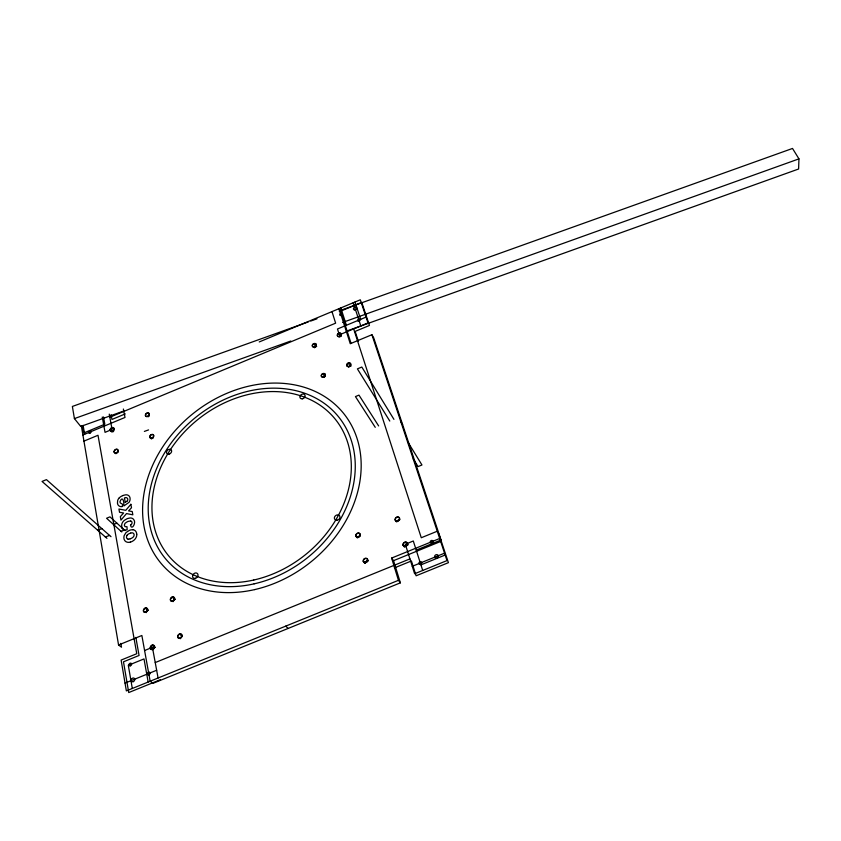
<?xml version="1.0" encoding="UTF-8"?>
<svg xmlns="http://www.w3.org/2000/svg" width="841" height="841" viewBox="0 0 841 841"><rect width="100%" height="100%" fill="white"/><g stroke="black" fill="none" stroke-linecap="round" stroke-linejoin="round"><path stroke-width="1.26" d="M339.186 310.855L792.516 148.447L798.95 158.865L798.603 168.999L346.387 331.175M259.249 341.94L360.295 299.806L367.99 322.933L339.322 334.865L337.472 328.999L366.045 317.099M339.407 311.675L361.756 302.361L369.441 325.456L355.144 331.407L358.382 341.393M109.835 417.231L335.633 323.165L331.985 311.612M125.288 413.898L111.969 419.449L111.075 414.634M82.902 434.986L125.004 417.451L123.375 409.02M83.942 441.126L98.008 435.27L136.757 653.709L121.125 660.08L126.36 690.892L398.445 580.322L400.369 582.845L153.03 683.334L150.15 681.231L141.866 635.491L118.56 644.994L81.335 425.746M441.42 541.162L439.675 538.492L391.622 558.067L393.556 560.653L441.42 541.162L373.719 337.851L371.911 334.729L350.266 343.717L339.06 308.658L340.952 311.811L350.949 343.065M144.589 650.524L152.421 647.328L158.087 678.004M437.257 531.228L421.278 537.746L353.651 328.905M416.211 550.119L440.285 540.311M155.238 662.561L409.935 558.897M394.418 567.896L411.428 560.968L416.106 575.791L448.411 562.671L438.655 533.383M125.036 683.113L156.657 670.256M412.269 566.298L444.553 553.168M420.931 564.868L445.173 555.018M160.368 679.696L128.736 692.553L123.48 661.814L139.07 655.465L135.853 637.404M363.932 562.219L368.495 560.558M105.346 536.957L109.582 535.433M121.03 531.302L124.489 530.061M144.379 431.412L148.563 429.909M97.63 530.198L101.908 528.653M113.472 524.49L116.973 523.228M308.311 321.914L72.379 406.445L74.407 418.597L80.747 426.45L123.995 410.934M310.781 321.031L316.952 318.823M74.407 418.597L290.786 341.025M342.707 322.418L798.95 158.865M130.397 542.119L130.733 542.014A9.262 7.159 -43.9 0 0 132.079 541.457L132.394 541.299A6.812 5.267 -44 0 0 136.841 534.371L136.757 534.077M130.155 538.881L129.346 539.081A3.774 2.912 -44 0 1 128 539.081M130.691 533.036L131.091 532.942A3.89 3.007 -44 0 1 132.626 532.9A3.101 2.397 -44 0 1 133.498 536.747A5.551 4.289 -43.9 0 1 130.155 538.755M130.534 520.957L128.126 521.431A12.836 9.913 -43.8 0 0 127.117 521.862L125.036 523.312L124.321 525.152L125.046 526.655L127.002 526.718L127.128 529.798A6.213 4.783 -43.6 0 1 121.871 527.906M118.56 644.994L121.493 647.202L120.841 643.365M152.021 645.215L154.849 647.433M145.157 608.127L147.963 610.44M179.438 634.04L182.161 636.311M172.1 597.099L174.802 599.465M106.954 538.366L42.05 481.441L46.434 479.622L111.012 536.695M121.787 531.985L106.565 518.256L109.961 516.858L125.109 530.618M285.761 626.114L288.116 628.448M114.113 451.943L115.911 453.751M110.118 430.235L111.906 432.064M149.761 437.141L151.485 438.981M363.27 561.389L364.626 563.102M355.859 536.074L357.225 537.83M403.091 545.157L404.342 546.913M395.186 520.001L396.447 521.798M322.797 373.625L324.794 376.631M313.788 343.633L315.785 346.692M375.254 427.333L355.449 396.584L358.97 395.123L378.639 425.935M348.216 363.07L350.119 366.119M389.793 421.057L357.404 368.873L361.819 367.044L393.935 419.354M413.225 458.808L418.051 466.587L421.961 464.978L408.295 442.723M338.797 333.215L340.721 336.326M400.8 421.583L402.587 424.537M130.46 525.089C131.68 531.144 136.452 522.513 133.856 519.801A5.855 4.51 -43.5 0 0 130.134 517.972L127.843 518.455A12.205 9.419 -43.7 0 0 126.76 518.886L124.289 520.379A5.908 4.552 -43.6 0 0 121.672 525.089L121.745 526.256A9.861 7.601 -43.5 0 0 121.903 527.055L122.124 527.738M371.911 334.729L447.023 560.579L414.613 573.751L405.32 544.253L413.299 540.994L422.708 570.461M354.986 302.014L360.684 319.328M353.209 302.76L360.821 325.919M340.826 307.922L346.397 325.278M393.556 560.653L400.369 582.845M391.622 558.067L398.445 580.322M109.256 414.108L112.084 429.415L105.041 432.348L102.266 417.02M125.246 502.319L124.447 497.988A2.859 2.187 -42.6 0 1 127.264 498.166A2.859 2.187 -42.6 0 1 127.39 500.9M103.517 416.947L104.831 424.211L83.816 432.968L82.565 425.672M148.163 682.03L144 658.923L128.305 665.315L132.3 688.485M83.112 425.378L84.636 434.334M122.082 506.492C124.289 502.603 119.485 504.432 119.979 501.678C121.861 496.6 124.132 498.976 123.848 505.956L128.957 502.413A5.687 4.352 -42.6 0 0 130.092 499.365L130.082 498.492A8.305 6.339 -42.7 0 0 129.945 497.63L129.871 497.388A5.855 4.478 -42.6 0 0 127.664 495.055A6.076 4.647 -42.6 0 0 125.772 494.823L123.49 495.307A11.932 9.135 -42.8 0 0 122.765 495.591M127.086 535.181A5.635 4.352 -44.1 0 1 130.681 533.173M127.979 539.123A3.101 2.397 -44 0 1 127.138 535.244M132.878 529.819A7.601 5.876 -44 0 0 129.451 530.345L126.045 532.521L124.216 535.517A7.937 6.139 -44 0 0 124.121 539.302L124.216 539.565A6.865 5.309 -44 0 0 130.397 542.098M132.941 529.651A6.938 5.361 -44 0 1 136.673 534.109M130.797 521A2.639 2.029 -43.5 0 1 132.037 522.839A2.639 2.029 -43.5 0 1 130.492 525.183M127.222 500.858A3.48 2.66 -42.6 0 1 125.246 502.266M122.05 506.671A6.234 4.762 -42.7 0 1 117.456 503.36M117.582 503.317A9.756 7.464 -42.6 0 1 117.488 502.624L117.645 500.668A5.277 4.026 -42.7 0 1 118.854 498.335M118.802 498.293A7.979 6.097 -42.7 0 1 122.775 495.643M323.985 377.146A2.218 1.756 -32.8 0 1 325.089 376.526M314.502 347.796A2.176 1.703 -32.1 0 1 316.679 346.503M348.91 367.118A2.218 1.766 -31.5 0 1 351.181 365.93M339.922 336.831A2.176 1.703 -30.9 0 1 341.015 336.221M357.856 537.777A2.407 2.039 -38.5 0 1 360.411 535.622M397.015 521.777A2.397 2.05 -35.8 0 1 399.885 519.643M365.257 562.997A2.439 2.081 -39.7 0 1 368.001 560.821M404.889 547.007A2.428 2.103 -36.9 0 1 408.274 544.789M173.046 601.672A2.428 1.945 -46.5 0 1 175.285 599.328M146.187 612.658A2.439 1.934 -47.3 0 1 148.436 610.303M180.352 638.74A2.481 2.008 -48.3 0 1 182.003 636.374M153.051 649.704A2.491 1.987 -49.1 0 1 155.175 647.328M152.61 438.529A2.229 1.693 -39.7 0 1 153.483 437.604M117.383 452.879A2.229 1.682 -40.9 0 1 118.118 452.248M148.384 416.768A2.197 1.661 -39 0 1 149.214 416.022M112.957 431.906A2.208 1.65 -40.2 0 1 113.093 431.633M113.588 431.012A2.208 1.65 -40.2 0 1 113.966 430.718M130.87 504.295L125.772 510.319L118.938 509.026L119.538 512.316L123.627 512.968L120.326 516.658L120.957 520.127L126.518 513.578L132.846 514.818L132.226 511.517L128.578 510.918L131.511 507.733L130.87 504.295M254.686 589.594A118.129 94.707 -39.4 0 0 345.115 415.338A118.129 94.707 -39.4 0 0 155.858 458.608A118.129 94.707 -39.4 0 0 254.686 589.594M254.129 583.843A111.895 89.703 -39.4 0 0 340.174 418.892A111.895 89.703 -39.4 0 0 160.894 459.491A111.895 89.703 -39.4 0 0 254.129 583.843M195.554 578.272A3.017 2.418 -44.9 0 0 197.509 573.625A3.017 2.418 -44.9 0 0 192.789 575.118A3.017 2.418 -44.9 0 0 195.554 578.272M169.115 454.098A2.817 2.166 -39.9 0 0 171.27 449.967A2.817 2.166 -39.9 0 0 166.812 451.123A2.817 2.166 -39.9 0 0 169.115 454.098M302.308 398.823A2.796 2.218 -34.2 0 0 304.852 394.934A2.796 2.218 -34.2 0 0 300.321 395.543A2.796 2.218 -34.2 0 0 302.308 398.823M337.209 520.201A2.986 2.491 -38.2 0 0 339.575 515.806A2.986 2.491 -38.2 0 0 334.718 516.679A2.986 2.491 -38.2 0 0 337.209 520.201M152.726 649.284A2.281 1.819 -49 0 0 153.998 645.688A2.281 1.819 -49 0 0 150.528 647.023A2.281 1.819 -49 0 0 152.726 649.284M180.195 638.088A2.271 1.829 -48.2 0 0 181.425 634.513A2.271 1.829 -48.2 0 0 177.945 635.849A2.271 1.829 -48.2 0 0 180.195 638.088M172.826 601.01A2.229 1.777 -46.4 0 0 174.055 597.541A2.229 1.777 -46.4 0 0 170.628 598.855A2.229 1.777 -46.4 0 0 172.826 601.01M145.84 612.048A2.229 1.766 -47.2 0 0 147.091 608.569A2.229 1.766 -47.2 0 0 143.685 609.883A2.229 1.766 -47.2 0 0 145.84 612.048M151.779 438.003A2.029 1.545 -39.7 0 0 153.346 435.049A2.029 1.545 -39.7 0 0 150.14 435.89A2.029 1.545 -39.7 0 0 151.779 438.003M147.364 416.4A2.008 1.514 -39 0 0 148.92 413.499A2.008 1.514 -39 0 0 145.756 414.34A2.008 1.514 -39 0 0 147.364 416.4M112.074 431.086A2.018 1.503 -40.1 0 0 113.672 428.174A2.018 1.503 -40.1 0 0 110.518 428.994A2.018 1.503 -40.1 0 0 112.074 431.086M116.09 452.815A2.039 1.535 -40.9 0 0 117.698 449.851A2.039 1.535 -40.9 0 0 114.513 450.681A2.039 1.535 -40.9 0 0 116.09 452.815M323.186 377.041A2.029 1.598 -32.7 0 0 325.015 374.245A2.029 1.598 -32.7 0 0 321.714 374.697A2.029 1.598 -32.7 0 0 323.186 377.041M405.415 546.251A2.218 1.913 -36.8 0 0 407.107 542.929A2.218 1.913 -36.8 0 0 403.449 543.57A2.218 1.913 -36.8 0 0 405.415 546.251M365.551 562.492A2.229 1.903 -39.6 0 0 367.286 559.16A2.229 1.903 -39.6 0 0 363.648 559.791A2.229 1.903 -39.6 0 0 365.551 562.492M358.108 537.136A2.197 1.861 -38.4 0 0 359.832 533.877A2.197 1.861 -38.4 0 0 356.248 534.519A2.197 1.861 -38.4 0 0 358.108 537.136M397.33 521.084A2.197 1.871 -35.8 0 0 399.233 517.919A2.197 1.871 -35.8 0 0 395.617 518.319A2.197 1.871 -35.8 0 0 397.33 521.084M348.51 366.497A2.018 1.608 -31.4 0 0 350.518 363.796A2.018 1.608 -31.4 0 0 347.217 364.037A2.018 1.608 -31.4 0 0 348.51 366.497M339.081 336.547A1.987 1.556 -30.9 0 0 341.057 333.898A1.987 1.556 -30.9 0 0 337.819 334.161A1.987 1.556 -30.9 0 0 339.081 336.547M314.029 346.965A1.987 1.556 -32.1 0 0 316.027 344.316A1.987 1.556 -32.1 0 0 312.799 344.568A1.987 1.556 -32.1 0 0 314.029 346.965M253.782 580.017A107.743 86.371 -39.4 0 0 336.873 421.267A107.743 86.371 -39.4 0 0 164.237 460.111A107.743 86.371 -39.4 0 0 253.782 580.017M112.095 431.244A2.208 1.65 -40.1 0 0 113.819 428.037A2.208 1.65 -40.1 0 0 110.35 428.973A2.208 1.65 -40.1 0 0 112.095 431.244M147.385 416.558A2.208 1.661 -39 0 0 149.067 413.362A2.208 1.661 -39 0 0 145.588 414.308A2.208 1.661 -39 0 0 147.385 416.558M116.111 452.984A2.239 1.682 -40.9 0 0 117.845 449.714A2.239 1.682 -40.9 0 0 114.344 450.66A2.239 1.682 -40.9 0 0 116.111 452.984M151.79 438.172A2.229 1.693 -39.7 0 0 153.493 434.913A2.229 1.693 -39.7 0 0 149.982 435.859A2.229 1.693 -39.7 0 0 151.79 438.172M152.862 649.431A2.502 1.997 -49 0 0 154.082 645.467A2.502 1.997 -49 0 0 150.308 647.107A2.502 1.997 -49 0 0 152.862 649.431M180.163 638.298A2.491 2.008 -48.2 0 0 181.614 634.387A2.491 2.008 -48.2 0 0 177.777 635.764A2.491 2.008 -48.2 0 0 180.163 638.298M145.819 612.259A2.449 1.934 -47.2 0 0 147.28 608.442A2.449 1.934 -47.2 0 0 143.517 609.799A2.449 1.934 -47.2 0 0 145.819 612.259M172.804 601.22A2.439 1.945 -46.4 0 0 174.234 597.415A2.439 1.945 -46.4 0 0 170.471 598.781A2.439 1.945 -46.4 0 0 172.804 601.22M405.436 546.44A2.439 2.103 -36.8 0 0 407.275 542.792A2.439 2.103 -36.8 0 0 403.249 543.517A2.439 2.103 -36.8 0 0 405.436 546.44M365.572 562.682A2.439 2.092 -39.6 0 0 367.454 559.023A2.439 2.092 -39.6 0 0 363.459 559.738A2.439 2.092 -39.6 0 0 365.572 562.682M397.33 521.273A2.407 2.06 -35.8 0 0 399.412 517.793A2.407 2.06 -35.8 0 0 395.438 518.256A2.407 2.06 -35.8 0 0 397.33 521.273M358.129 537.325A2.407 2.039 -38.4 0 0 360.001 533.741A2.407 2.039 -38.4 0 0 356.058 534.466A2.407 2.039 -38.4 0 0 358.129 537.325M339.144 336.705A2.187 1.714 -30.9 0 0 341.194 333.751A2.187 1.714 -30.9 0 0 337.619 334.161A2.187 1.714 -30.9 0 0 339.144 336.705M348.573 366.665A2.218 1.766 -31.4 0 0 350.655 363.638A2.218 1.766 -31.4 0 0 347.018 364.027A2.218 1.766 -31.4 0 0 348.573 366.665M314.082 347.123A2.187 1.703 -32.1 0 0 316.163 344.169A2.187 1.703 -32.1 0 0 312.61 344.568A2.187 1.703 -32.1 0 0 314.082 347.123M323.112 377.22A2.218 1.756 -32.7 0 0 325.215 374.192A2.218 1.756 -32.7 0 0 321.598 374.581A2.218 1.756 -32.7 0 0 323.112 377.22M354.891 309.961A1.756 1.367 -29.6 0 0 356.637 307.638A1.756 1.367 -29.6 0 0 353.756 307.88A1.756 1.367 -29.6 0 0 354.891 309.961M436.447 558.277A1.997 1.756 -35.9 0 0 438.15 555.365A1.997 1.756 -35.9 0 0 434.829 555.712A1.997 1.756 -35.9 0 0 436.447 558.277M133.33 681.63A2.071 1.64 -50.8 0 0 134.276 678.33A2.071 1.64 -50.8 0 0 131.196 679.749A2.071 1.64 -50.8 0 0 133.33 681.63M89.892 433.157A1.325 0.978 -40.6 0 0 90.944 431.244A1.325 0.978 -40.6 0 0 88.883 431.79A1.325 0.978 -40.6 0 0 89.892 433.157M130.544 665.767A1.514 1.198 -50 0 0 131.249 663.37A1.514 1.198 -50 0 0 128.999 664.401A1.514 1.198 -50 0 0 130.544 665.767M149.046 674.734A1.514 1.209 -50.4 0 0 149.73 672.316A1.514 1.209 -50.4 0 0 147.459 673.357A1.514 1.209 -50.4 0 0 149.046 674.734M420.405 564.353A1.472 1.283 -37.3 0 0 421.52 562.135A1.472 1.283 -37.3 0 0 419.081 562.555A1.472 1.283 -37.3 0 0 420.405 564.353M431.622 543.086A1.461 1.272 -35.3 0 0 432.884 540.963A1.461 1.272 -35.3 0 0 430.455 541.226A1.461 1.272 -35.3 0 0 431.622 543.086M358.75 321.167A1.304 1.02 -29.7 0 0 360.032 319.443A1.304 1.02 -29.7 0 0 357.909 319.622A1.304 1.02 -29.7 0 0 358.75 321.167M340.742 315.491A1.293 1.009 -30.3 0 0 342.035 313.788A1.293 1.009 -30.3 0 0 339.922 313.956A1.293 1.009 -30.3 0 0 340.742 315.491"/></g></svg>
